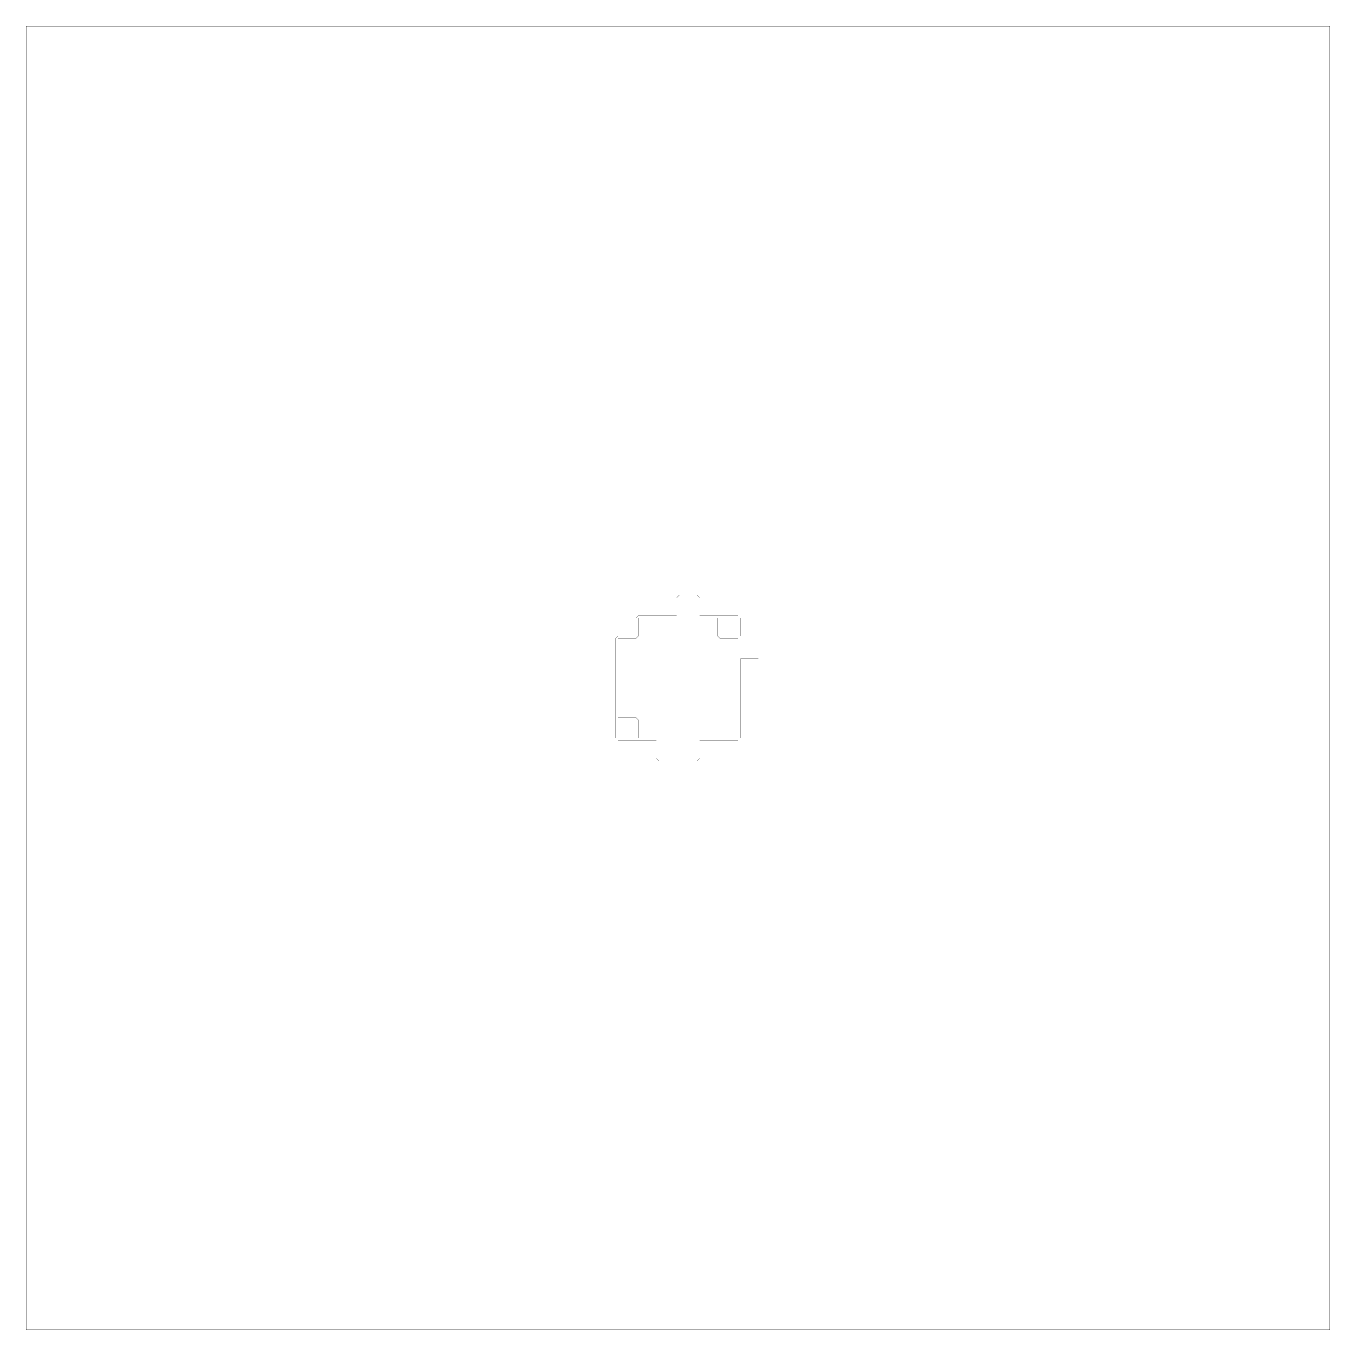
# Model space of a CAD drawing. Header units: metres. Extents: x 0 to 4990, y -4990 to 0.
import ezdxf

# ---------------------------------------------------------------- set-up
doc = ezdxf.new("R2010")
doc.units = ezdxf.units.M
doc.layers.add('conductor', color=1, linetype='Continuous')
doc.layers.add('substrate', color=5, linetype='Continuous')

msp = doc.modelspace()

# ---------------------------------------------------------------- linework, layer by layer
at = {"layer": 'conductor', "const_width": 0.5}
msp.add_lwpolyline([(2343.75, -2265.625), (2343.75, -2275.390625), (2343.75, -2285.15625), (2343.75, -2294.921875), (2343.75, -2304.6875), (2343.75, -2314.453125), (2343.75, -2324.21875), (2343.75, -2333.984375), (2333.984375, -2343.75), (2324.21875, -2343.75), (2314.453125, -2343.75), (2304.6875, -2343.75), (2294.921875, -2343.75), (2285.15625, -2343.75), (2275.390625, -2343.75), (2265.625, -2343.75), (2265.625, -2353.515625), (2265.625, -2363.28125), (2265.625, -2373.046875), (2265.625, -2382.8125), (2265.625, -2392.578125), (2265.625, -2402.34375), (2265.625, -2412.109375), (2265.625, -2421.875), (2265.625, -2431.640625), (2265.625, -2441.40625), (2265.625, -2451.171875), (2265.625, -2460.9375), (2265.625, -2470.703125), (2265.625, -2480.46875), (2265.625, -2490.234375), (2265.625, -2500), (2265.625, -2509.765625), (2265.625, -2519.53125), (2265.625, -2529.296875), (2265.625, -2539.0625), (2265.625, -2548.828125), (2265.625, -2558.59375), (2265.625, -2568.359375), (2265.625, -2578.125), (2265.625, -2587.890625), (2265.625, -2597.65625), (2265.625, -2607.421875), (2265.625, -2617.1875), (2265.625, -2626.953125), (2265.625, -2636.71875), (2265.625, -2646.484375), (2275.390625, -2646.484375), (2285.15625, -2646.484375), (2294.921875, -2646.484375), (2304.6875, -2646.484375), (2314.453125, -2646.484375), (2324.21875, -2646.484375), (2333.984375, -2646.484375), (2343.75, -2656.25), (2343.75, -2666.015625), (2343.75, -2675.78125), (2343.75, -2685.546875), (2343.75, -2695.3125), (2343.75, -2705.078125), (2343.75, -2714.84375), (2343.75, -2724.609375), (2353.515625, -2724.609375), (2363.28125, -2724.609375), (2373.046875, -2724.609375), (2382.8125, -2724.609375), (2392.578125, -2724.609375), (2402.34375, -2724.609375), (2412.109375, -2724.609375), (2421.875, -2724.609375), (2431.640625, -2724.609375), (2441.40625, -2724.609375), (2451.171875, -2724.609375), (2460.9375, -2724.609375), (2470.703125, -2724.609375), (2480.46875, -2724.609375), (2490.234375, -2724.609375), (2500, -2724.609375), (2509.765625, -2724.609375), (2519.53125, -2724.609375), (2529.296875, -2724.609375), (2539.0625, -2724.609375), (2548.828125, -2724.609375), (2558.59375, -2724.609375), (2568.359375, -2724.609375), (2578.125, -2724.609375), (2587.890625, -2724.609375), (2597.65625, -2724.609375), (2607.421875, -2724.609375), (2617.1875, -2724.609375), (2626.953125, -2724.609375), (2636.71875, -2724.609375), (2646.484375, -2724.609375), (2656.25, -2724.609375), (2666.015625, -2724.609375), (2675.78125, -2724.609375), (2685.546875, -2724.609375), (2695.3125, -2724.609375), (2705.078125, -2724.609375), (2714.84375, -2724.609375), (2724.609375, -2724.609375), (2724.609375, -2714.84375), (2724.609375, -2705.078125), (2724.609375, -2695.3125), (2724.609375, -2685.546875), (2724.609375, -2675.78125), (2724.609375, -2666.015625), (2724.609375, -2656.25), (2724.609375, -2646.484375), (2724.609375, -2636.71875), (2724.609375, -2626.953125), (2724.609375, -2617.1875), (2724.609375, -2607.421875), (2724.609375, -2597.65625), (2724.609375, -2587.890625), (2724.609375, -2578.125), (2724.609375, -2568.359375), (2724.609375, -2558.59375), (2724.609375, -2548.828125), (2724.609375, -2539.0625), (2724.609375, -2529.296875), (2724.609375, -2519.53125), (2724.609375, -2509.765625), (2724.609375, -2500), (2724.609375, -2490.234375), (2724.609375, -2480.46875), (2724.609375, -2470.703125), (2724.609375, -2460.9375), (2724.609375, -2451.171875), (2724.609375, -2441.40625), (2724.609375, -2431.640625), (2724.609375, -2421.875), (2724.609375, -2412.109375), (2724.609375, -2402.34375), (2724.609375, -2392.578125), (2724.609375, -2382.8125), (2724.609375, -2373.046875), (2724.609375, -2363.28125), (2724.609375, -2353.515625), (2724.609375, -2343.75), (2714.84375, -2343.75), (2705.078125, -2343.75), (2695.3125, -2343.75), (2685.546875, -2343.75), (2675.78125, -2343.75), (2666.015625, -2343.75), (2656.25, -2343.75), (2646.484375, -2333.984375), (2646.484375, -2324.21875), (2646.484375, -2314.453125), (2646.484375, -2304.6875), (2646.484375, -2294.921875), (2646.484375, -2285.15625), (2646.484375, -2275.390625), (2646.484375, -2265.625), (2636.71875, -2265.625), (2626.953125, -2265.625), (2617.1875, -2265.625), (2607.421875, -2265.625), (2597.65625, -2265.625), (2587.890625, -2265.625), (2578.125, -2265.625), (2568.359375, -2265.625), (2558.59375, -2265.625), (2548.828125, -2265.625), (2539.0625, -2265.625), (2529.296875, -2265.625), (2519.53125, -2265.625), (2509.765625, -2265.625), (2500, -2265.625), (2490.234375, -2265.625), (2480.46875, -2265.625), (2470.703125, -2265.625), (2460.9375, -2265.625), (2451.171875, -2265.625), (2441.40625, -2265.625), (2431.640625, -2265.625), (2421.875, -2265.625), (2412.109375, -2265.625), (2402.34375, -2265.625), (2392.578125, -2265.625), (2382.8125, -2265.625), (2373.046875, -2265.625), (2363.28125, -2265.625), (2353.515625, -2265.625)], close=True, dxfattribs=at)
at = {"layer": 'substrate', "const_width": 0.5}
for points in [[(0, 0), (0, -9.765625), (0, -19.53125), (0, -29.296875), (0, -39.0625), (0, -48.828125), (0, -58.59375), (0, -68.359375), (0, -78.125), (0, -87.890625), (0, -97.65625), (0, -107.421875), (0, -117.1875), (0, -126.953125), (0, -136.71875), (0, -146.484375), (0, -156.25), (0, -166.015625), (0, -175.78125), (0, -185.546875), (0, -195.3125), (0, -205.078125), (0, -214.84375), (0, -224.609375), (0, -234.375), (0, -244.140625), (0, -253.90625), (0, -263.671875), (0, -273.4375), (0, -283.203125), (0, -292.96875), (0, -302.734375), (0, -312.5), (0, -322.265625), (0, -332.03125), (0, -341.796875), (0, -351.5625), (0, -361.328125), (0, -371.09375), (0, -380.859375), (0, -390.625), (0, -400.390625), (0, -410.15625), (0, -419.921875), (0, -429.6875), (0, -439.453125), (0, -449.21875), (0, -458.984375), (0, -468.75), (0, -478.515625), (0, -488.28125), (0, -498.046875), (0, -507.8125), (0, -517.578125), (0, -527.34375), (0, -537.109375), (0, -546.875), (0, -556.640625), (0, -566.40625), (0, -576.171875), (0, -585.9375), (0, -595.703125), (0, -605.46875), (0, -615.234375), (0, -625), (0, -634.765625), (0, -644.53125), (0, -654.296875), (0, -664.0625), (0, -673.828125), (0, -683.59375), (0, -693.359375), (0, -703.125), (0, -712.890625), (0, -722.65625), (0, -732.421875), (0, -742.1875), (0, -751.953125), (0, -761.71875), (0, -771.484375), (0, -781.25), (0, -791.015625), (0, -800.78125), (0, -810.546875), (0, -820.3125), (0, -830.078125), (0, -839.84375), (0, -849.609375), (0, -859.375), (0, -869.140625), (0, -878.90625), (0, -888.671875), (0, -898.4375), (0, -908.203125), (0, -917.96875), (0, -927.734375), (0, -937.5), (0, -947.265625), (0, -957.03125), (0, -966.796875), (0, -976.5625), (0, -986.328125), (0, -996.09375), (0, -1005.859375), (0, -1015.625), (0, -1025.390625), (0, -1035.15625), (0, -1044.921875), (0, -1054.6875), (0, -1064.453125), (0, -1074.21875), (0, -1083.984375), (0, -1093.75), (0, -1103.515625), (0, -1113.28125), (0, -1123.046875), (0, -1132.8125), (0, -1142.578125), (0, -1152.34375), (0, -1162.109375), (0, -1171.875), (0, -1181.640625), (0, -1191.40625), (0, -1201.171875), (0, -1210.9375), (0, -1220.703125), (0, -1230.46875), (0, -1240.234375), (0, -1250), (0, -1259.765625), (0, -1269.53125), (0, -1279.296875), (0, -1289.0625), (0, -1298.828125), (0, -1308.59375), (0, -1318.359375), (0, -1328.125), (0, -1337.890625), (0, -1347.65625), (0, -1357.421875), (0, -1367.1875), (0, -1376.953125), (0, -1386.71875), (0, -1396.484375), (0, -1406.25), (0, -1416.015625), (0, -1425.78125), (0, -1435.546875), (0, -1445.3125), (0, -1455.078125), (0, -1464.84375), (0, -1474.609375), (0, -1484.375), (0, -1494.140625), (0, -1503.90625), (0, -1513.671875), (0, -1523.4375), (0, -1533.203125), (0, -1542.96875), (0, -1552.734375), (0, -1562.5), (0, -1572.265625), (0, -1582.03125), (0, -1591.796875), (0, -1601.5625), (0, -1611.328125), (0, -1621.09375), (0, -1630.859375), (0, -1640.625), (0, -1650.390625), (0, -1660.15625), (0, -1669.921875), (0, -1679.6875), (0, -1689.453125), (0, -1699.21875), (0, -1708.984375), (0, -1718.75), (0, -1728.515625), (0, -1738.28125), (0, -1748.046875), (0, -1757.8125), (0, -1767.578125), (0, -1777.34375), (0, -1787.109375), (0, -1796.875), (0, -1806.640625), (0, -1816.40625), (0, -1826.171875), (0, -1835.9375), (0, -1845.703125), (0, -1855.46875), (0, -1865.234375), (0, -1875), (0, -1884.765625), (0, -1894.53125), (0, -1904.296875), (0, -1914.0625), (0, -1923.828125), (0, -1933.59375), (0, -1943.359375), (0, -1953.125), (0, -1962.890625), (0, -1972.65625), (0, -1982.421875), (0, -1992.1875), (0, -2001.953125), (0, -2011.71875), (0, -2021.484375), (0, -2031.25), (0, -2041.015625), (0, -2050.78125), (0, -2060.546875), (0, -2070.3125), (0, -2080.078125), (0, -2089.84375), (0, -2099.609375), (0, -2109.375), (0, -2119.140625), (0, -2128.90625), (0, -2138.671875), (0, -2148.4375), (0, -2158.203125), (0, -2167.96875), (0, -2177.734375), (0, -2187.5), (0, -2197.265625), (0, -2207.03125), (0, -2216.796875), (0, -2226.5625), (0, -2236.328125), (0, -2246.09375), (0, -2255.859375), (0, -2265.625), (0, -2275.390625), (0, -2285.15625), (0, -2294.921875), (0, -2304.6875), (0, -2314.453125), (0, -2324.21875), (0, -2333.984375), (0, -2343.75), (0, -2353.515625), (0, -2363.28125), (0, -2373.046875), (0, -2382.8125), (0, -2392.578125), (0, -2402.34375), (0, -2412.109375), (0, -2421.875), (0, -2431.640625), (0, -2441.40625), (0, -2451.171875), (0, -2460.9375), (0, -2470.703125), (0, -2480.46875), (0, -2490.234375), (0, -2500), (0, -2509.765625), (0, -2519.53125), (0, -2529.296875), (0, -2539.0625), (0, -2548.828125), (0, -2558.59375), (0, -2568.359375), (0, -2578.125), (0, -2587.890625), (0, -2597.65625), (0, -2607.421875), (0, -2617.1875), (0, -2626.953125), (0, -2636.71875), (0, -2646.484375), (0, -2656.25), (0, -2666.015625), (0, -2675.78125), (0, -2685.546875), (0, -2695.3125), (0, -2705.078125), (0, -2714.84375), (0, -2724.609375), (0, -2734.375), (0, -2744.140625), (0, -2753.90625), (0, -2763.671875), (0, -2773.4375), (0, -2783.203125), (0, -2792.96875), (0, -2802.734375), (0, -2812.5), (0, -2822.265625), (0, -2832.03125), (0, -2841.796875), (0, -2851.5625), (0, -2861.328125), (0, -2871.09375), (0, -2880.859375), (0, -2890.625), (0, -2900.390625), (0, -2910.15625), (0, -2919.921875), (0, -2929.6875), (0, -2939.453125), (0, -2949.21875), (0, -2958.984375), (0, -2968.75), (0, -2978.515625), (0, -2988.28125), (0, -2998.046875), (0, -3007.8125), (0, -3017.578125), (0, -3027.34375), (0, -3037.109375), (0, -3046.875), (0, -3056.640625), (0, -3066.40625), (0, -3076.171875), (0, -3085.9375), (0, -3095.703125), (0, -3105.46875), (0, -3115.234375), (0, -3125), (0, -3134.765625), (0, -3144.53125), (0, -3154.296875), (0, -3164.0625), (0, -3173.828125), (0, -3183.59375), (0, -3193.359375), (0, -3203.125), (0, -3212.890625), (0, -3222.65625), (0, -3232.421875), (0, -3242.1875), (0, -3251.953125), (0, -3261.71875), (0, -3271.484375), (0, -3281.25), (0, -3291.015625), (0, -3300.78125), (0, -3310.546875), (0, -3320.3125), (0, -3330.078125), (0, -3339.84375), (0, -3349.609375), (0, -3359.375), (0, -3369.140625), (0, -3378.90625), (0, -3388.671875), (0, -3398.4375), (0, -3408.203125), (0, -3417.96875), (0, -3427.734375), (0, -3437.5), (0, -3447.265625), (0, -3457.03125), (0, -3466.796875), (0, -3476.5625), (0, -3486.328125), (0, -3496.09375), (0, -3505.859375), (0, -3515.625), (0, -3525.390625), (0, -3535.15625), (0, -3544.921875), (0, -3554.6875), (0, -3564.453125), (0, -3574.21875), (0, -3583.984375), (0, -3593.75), (0, -3603.515625), (0, -3613.28125), (0, -3623.046875), (0, -3632.8125), (0, -3642.578125), (0, -3652.34375), (0, -3662.109375), (0, -3671.875), (0, -3681.640625), (0, -3691.40625), (0, -3701.171875), (0, -3710.9375), (0, -3720.703125), (0, -3730.46875), (0, -3740.234375), (0, -3750), (0, -3759.765625), (0, -3769.53125), (0, -3779.296875), (0, -3789.0625), (0, -3798.828125), (0, -3808.59375), (0, -3818.359375), (0, -3828.125), (0, -3837.890625), (0, -3847.65625), (0, -3857.421875), (0, -3867.1875), (0, -3876.953125), (0, -3886.71875), (0, -3896.484375), (0, -3906.25), (0, -3916.015625), (0, -3925.78125), (0, -3935.546875), (0, -3945.3125), (0, -3955.078125), (0, -3964.84375), (0, -3974.609375), (0, -3984.375), (0, -3994.140625), (0, -4003.90625), (0, -4013.671875), (0, -4023.4375), (0, -4033.203125), (0, -4042.96875), (0, -4052.734375), (0, -4062.5), (0, -4072.265625), (0, -4082.03125), (0, -4091.796875), (0, -4101.5625), (0, -4111.328125), (0, -4121.09375), (0, -4130.859375), (0, -4140.625), (0, -4150.390625), (0, -4160.15625), (0, -4169.921875), (0, -4179.6875), (0, -4189.453125), (0, -4199.21875), (0, -4208.984375), (0, -4218.75), (0, -4228.515625), (0, -4238.28125), (0, -4248.046875), (0, -4257.8125), (0, -4267.578125), (0, -4277.34375), (0, -4287.109375), (0, -4296.875), (0, -4306.640625), (0, -4316.40625), (0, -4326.171875), (0, -4335.9375), (0, -4345.703125), (0, -4355.46875), (0, -4365.234375), (0, -4375), (0, -4384.765625), (0, -4394.53125), (0, -4404.296875), (0, -4414.0625), (0, -4423.828125), (0, -4433.59375), (0, -4443.359375), (0, -4453.125), (0, -4462.890625), (0, -4472.65625), (0, -4482.421875), (0, -4492.1875), (0, -4501.953125), (0, -4511.71875), (0, -4521.484375), (0, -4531.25), (0, -4541.015625), (0, -4550.78125), (0, -4560.546875), (0, -4570.3125), (0, -4580.078125), (0, -4589.84375), (0, -4599.609375), (0, -4609.375), (0, -4619.140625), (0, -4628.90625), (0, -4638.671875), (0, -4648.4375), (0, -4658.203125), (0, -4667.96875), (0, -4677.734375), (0, -4687.5), (0, -4697.265625), (0, -4707.03125), (0, -4716.796875), (0, -4726.5625), (0, -4736.328125), (0, -4746.09375), (0, -4755.859375), (0, -4765.625), (0, -4775.390625), (0, -4785.15625), (0, -4794.921875), (0, -4804.6875), (0, -4814.453125), (0, -4824.21875), (0, -4833.984375), (0, -4843.75), (0, -4853.515625), (0, -4863.28125), (0, -4873.046875), (0, -4882.8125), (0, -4892.578125), (0, -4902.34375), (0, -4912.109375), (0, -4921.875), (0, -4931.640625), (0, -4941.40625), (0, -4951.171875), (0, -4960.9375), (0, -4970.703125), (0, -4980.46875), (0, -4990.234375), (9.765625, -4990.234375), (19.53125, -4990.234375), (29.296875, -4990.234375), (39.0625, -4990.234375), (48.828125, -4990.234375), (58.59375, -4990.234375), (68.359375, -4990.234375), (78.125, -4990.234375), (87.890625, -4990.234375), (97.65625, -4990.234375), (107.421875, -4990.234375), (117.1875, -4990.234375), (126.953125, -4990.234375), (136.71875, -4990.234375), (146.484375, -4990.234375), (156.25, -4990.234375), (166.015625, -4990.234375), (175.78125, -4990.234375), (185.546875, -4990.234375), (195.3125, -4990.234375), (205.078125, -4990.234375), (214.84375, -4990.234375), (224.609375, -4990.234375), (234.375, -4990.234375), (244.140625, -4990.234375), (253.90625, -4990.234375), (263.671875, -4990.234375), (273.4375, -4990.234375), (283.203125, -4990.234375), (292.96875, -4990.234375), (302.734375, -4990.234375), (312.5, -4990.234375), (322.265625, -4990.234375), (332.03125, -4990.234375), (341.796875, -4990.234375), (351.5625, -4990.234375), (361.328125, -4990.234375), (371.09375, -4990.234375), (380.859375, -4990.234375), (390.625, -4990.234375), (400.390625, -4990.234375), (410.15625, -4990.234375), (419.921875, -4990.234375), (429.6875, -4990.234375), (439.453125, -4990.234375), (449.21875, -4990.234375), (458.984375, -4990.234375), (468.75, -4990.234375), (478.515625, -4990.234375), (488.28125, -4990.234375), (498.046875, -4990.234375), (507.8125, -4990.234375), (517.578125, -4990.234375), (527.34375, -4990.234375), (537.109375, -4990.234375), (546.875, -4990.234375), (556.640625, -4990.234375), (566.40625, -4990.234375), (576.171875, -4990.234375), (585.9375, -4990.234375), (595.703125, -4990.234375), (605.46875, -4990.234375), (615.234375, -4990.234375), (625, -4990.234375), (634.765625, -4990.234375), (644.53125, -4990.234375), (654.296875, -4990.234375), (664.0625, -4990.234375), (673.828125, -4990.234375), (683.59375, -4990.234375), (693.359375, -4990.234375), (703.125, -4990.234375), (712.890625, -4990.234375), (722.65625, -4990.234375), (732.421875, -4990.234375), (742.1875, -4990.234375), (751.953125, -4990.234375), (761.71875, -4990.234375), (771.484375, -4990.234375), (781.25, -4990.234375), (791.015625, -4990.234375), (800.78125, -4990.234375), (810.546875, -4990.234375), (820.3125, -4990.234375), (830.078125, -4990.234375), (839.84375, -4990.234375), (849.609375, -4990.234375), (859.375, -4990.234375), (869.140625, -4990.234375), (878.90625, -4990.234375), (888.671875, -4990.234375), (898.4375, -4990.234375), (908.203125, -4990.234375), (917.96875, -4990.234375), (927.734375, -4990.234375), (937.5, -4990.234375), (947.265625, -4990.234375), (957.03125, -4990.234375), (966.796875, -4990.234375), (976.5625, -4990.234375), (986.328125, -4990.234375), (996.09375, -4990.234375), (1005.859375, -4990.234375), (1015.625, -4990.234375), (1025.390625, -4990.234375), (1035.15625, -4990.234375), (1044.921875, -4990.234375), (1054.6875, -4990.234375), (1064.453125, -4990.234375), (1074.21875, -4990.234375), (1083.984375, -4990.234375), (1093.75, -4990.234375), (1103.515625, -4990.234375), (1113.28125, -4990.234375), (1123.046875, -4990.234375), (1132.8125, -4990.234375), (1142.578125, -4990.234375), (1152.34375, -4990.234375), (1162.109375, -4990.234375), (1171.875, -4990.234375), (1181.640625, -4990.234375), (1191.40625, -4990.234375), (1201.171875, -4990.234375), (1210.9375, -4990.234375), (1220.703125, -4990.234375), (1230.46875, -4990.234375), (1240.234375, -4990.234375), (1250, -4990.234375), (1259.765625, -4990.234375), (1269.53125, -4990.234375), (1279.296875, -4990.234375), (1289.0625, -4990.234375), (1298.828125, -4990.234375), (1308.59375, -4990.234375), (1318.359375, -4990.234375), (1328.125, -4990.234375), (1337.890625, -4990.234375), (1347.65625, -4990.234375), (1357.421875, -4990.234375), (1367.1875, -4990.234375), (1376.953125, -4990.234375), (1386.71875, -4990.234375), (1396.484375, -4990.234375), (1406.25, -4990.234375), (1416.015625, -4990.234375), (1425.78125, -4990.234375), (1435.546875, -4990.234375), (1445.3125, -4990.234375), (1455.078125, -4990.234375), (1464.84375, -4990.234375), (1474.609375, -4990.234375), (1484.375, -4990.234375), (1494.140625, -4990.234375), (1503.90625, -4990.234375), (1513.671875, -4990.234375), (1523.4375, -4990.234375), (1533.203125, -4990.234375), (1542.96875, -4990.234375), (1552.734375, -4990.234375), (1562.5, -4990.234375), (1572.265625, -4990.234375), (1582.03125, -4990.234375), (1591.796875, -4990.234375), (1601.5625, -4990.234375), (1611.328125, -4990.234375), (1621.09375, -4990.234375), (1630.859375, -4990.234375), (1640.625, -4990.234375), (1650.390625, -4990.234375), (1660.15625, -4990.234375), (1669.921875, -4990.234375), (1679.6875, -4990.234375), (1689.453125, -4990.234375), (1699.21875, -4990.234375), (1708.984375, -4990.234375), (1718.75, -4990.234375), (1728.515625, -4990.234375), (1738.28125, -4990.234375), (1748.046875, -4990.234375), (1757.8125, -4990.234375), (1767.578125, -4990.234375), (1777.34375, -4990.234375), (1787.109375, -4990.234375), (1796.875, -4990.234375), (1806.640625, -4990.234375), (1816.40625, -4990.234375), (1826.171875, -4990.234375), (1835.9375, -4990.234375), (1845.703125, -4990.234375), (1855.46875, -4990.234375), (1865.234375, -4990.234375), (1875, -4990.234375), (1884.765625, -4990.234375), (1894.53125, -4990.234375), (1904.296875, -4990.234375), (1914.0625, -4990.234375), (1923.828125, -4990.234375), (1933.59375, -4990.234375), (1943.359375, -4990.234375), (1953.125, -4990.234375), (1962.890625, -4990.234375), (1972.65625, -4990.234375), (1982.421875, -4990.234375), (1992.1875, -4990.234375), (2001.953125, -4990.234375), (2011.71875, -4990.234375), (2021.484375, -4990.234375), (2031.25, -4990.234375), (2041.015625, -4990.234375), (2050.78125, -4990.234375), (2060.546875, -4990.234375), (2070.3125, -4990.234375), (2080.078125, -4990.234375), (2089.84375, -4990.234375), (2099.609375, -4990.234375), (2109.375, -4990.234375), (2119.140625, -4990.234375), (2128.90625, -4990.234375), (2138.671875, -4990.234375), (2148.4375, -4990.234375), (2158.203125, -4990.234375), (2167.96875, -4990.234375), (2177.734375, -4990.234375), (2187.5, -4990.234375), (2197.265625, -4990.234375), (2207.03125, -4990.234375), (2216.796875, -4990.234375), (2226.5625, -4990.234375), (2236.328125, -4990.234375), (2246.09375, -4990.234375), (2255.859375, -4990.234375), (2265.625, -4990.234375), (2275.390625, -4990.234375), (2285.15625, -4990.234375), (2294.921875, -4990.234375), (2304.6875, -4990.234375), (2314.453125, -4990.234375), (2324.21875, -4990.234375), (2333.984375, -4990.234375), (2343.75, -4990.234375), (2353.515625, -4990.234375), (2363.28125, -4990.234375), (2373.046875, -4990.234375), (2382.8125, -4990.234375), (2392.578125, -4990.234375), (2402.34375, -4990.234375), (2412.109375, -4990.234375), (2421.875, -4990.234375), (2431.640625, -4990.234375), (2441.40625, -4990.234375), (2451.171875, -4990.234375), (2460.9375, -4990.234375), (2470.703125, -4990.234375), (2480.46875, -4990.234375), (2490.234375, -4990.234375), (2500, -4990.234375), (2509.765625, -4990.234375), (2519.53125, -4990.234375), (2529.296875, -4990.234375), (2539.0625, -4990.234375), (2548.828125, -4990.234375), (2558.59375, -4990.234375), (2568.359375, -4990.234375), (2578.125, -4990.234375), (2587.890625, -4990.234375), (2597.65625, -4990.234375), (2607.421875, -4990.234375), (2617.1875, -4990.234375), (2626.953125, -4990.234375), (2636.71875, -4990.234375), (2646.484375, -4990.234375), (2656.25, -4990.234375), (2666.015625, -4990.234375), (2675.78125, -4990.234375), (2685.546875, -4990.234375), (2695.3125, -4990.234375), (2705.078125, -4990.234375), (2714.84375, -4990.234375), (2724.609375, -4990.234375), (2734.375, -4990.234375), (2744.140625, -4990.234375), (2753.90625, -4990.234375), (2763.671875, -4990.234375), (2773.4375, -4990.234375), (2783.203125, -4990.234375), (2792.96875, -4990.234375), (2802.734375, -4990.234375), (2812.5, -4990.234375), (2822.265625, -4990.234375), (2832.03125, -4990.234375), (2841.796875, -4990.234375), (2851.5625, -4990.234375), (2861.328125, -4990.234375), (2871.09375, -4990.234375), (2880.859375, -4990.234375), (2890.625, -4990.234375), (2900.390625, -4990.234375), (2910.15625, -4990.234375), (2919.921875, -4990.234375), (2929.6875, -4990.234375), (2939.453125, -4990.234375), (2949.21875, -4990.234375), (2958.984375, -4990.234375), (2968.75, -4990.234375), (2978.515625, -4990.234375), (2988.28125, -4990.234375), (2998.046875, -4990.234375), (3007.8125, -4990.234375), (3017.578125, -4990.234375), (3027.34375, -4990.234375), (3037.109375, -4990.234375), (3046.875, -4990.234375), (3056.640625, -4990.234375), (3066.40625, -4990.234375), (3076.171875, -4990.234375), (3085.9375, -4990.234375), (3095.703125, -4990.234375), (3105.46875, -4990.234375), (3115.234375, -4990.234375), (3125, -4990.234375), (3134.765625, -4990.234375), (3144.53125, -4990.234375), (3154.296875, -4990.234375), (3164.0625, -4990.234375), (3173.828125, -4990.234375), (3183.59375, -4990.234375), (3193.359375, -4990.234375), (3203.125, -4990.234375), (3212.890625, -4990.234375), (3222.65625, -4990.234375), (3232.421875, -4990.234375), (3242.1875, -4990.234375), (3251.953125, -4990.234375), (3261.71875, -4990.234375), (3271.484375, -4990.234375), (3281.25, -4990.234375), (3291.015625, -4990.234375), (3300.78125, -4990.234375), (3310.546875, -4990.234375), (3320.3125, -4990.234375), (3330.078125, -4990.234375), (3339.84375, -4990.234375), (3349.609375, -4990.234375), (3359.375, -4990.234375), (3369.140625, -4990.234375), (3378.90625, -4990.234375), (3388.671875, -4990.234375), (3398.4375, -4990.234375), (3408.203125, -4990.234375), (3417.96875, -4990.234375), (3427.734375, -4990.234375), (3437.5, -4990.234375), (3447.265625, -4990.234375), (3457.03125, -4990.234375), (3466.796875, -4990.234375), (3476.5625, -4990.234375), (3486.328125, -4990.234375), (3496.09375, -4990.234375), (3505.859375, -4990.234375), (3515.625, -4990.234375), (3525.390625, -4990.234375), (3535.15625, -4990.234375), (3544.921875, -4990.234375), (3554.6875, -4990.234375), (3564.453125, -4990.234375), (3574.21875, -4990.234375), (3583.984375, -4990.234375), (3593.75, -4990.234375), (3603.515625, -4990.234375), (3613.28125, -4990.234375), (3623.046875, -4990.234375), (3632.8125, -4990.234375), (3642.578125, -4990.234375), (3652.34375, -4990.234375), (3662.109375, -4990.234375), (3671.875, -4990.234375), (3681.640625, -4990.234375), (3691.40625, -4990.234375), (3701.171875, -4990.234375), (3710.9375, -4990.234375), (3720.703125, -4990.234375), (3730.46875, -4990.234375), (3740.234375, -4990.234375), (3750, -4990.234375), (3759.765625, -4990.234375), (3769.53125, -4990.234375), (3779.296875, -4990.234375), (3789.0625, -4990.234375), (3798.828125, -4990.234375), (3808.59375, -4990.234375), (3818.359375, -4990.234375), (3828.125, -4990.234375), (3837.890625, -4990.234375), (3847.65625, -4990.234375), (3857.421875, -4990.234375), (3867.1875, -4990.234375), (3876.953125, -4990.234375), (3886.71875, -4990.234375), (3896.484375, -4990.234375), (3906.25, -4990.234375), (3916.015625, -4990.234375), (3925.78125, -4990.234375), (3935.546875, -4990.234375), (3945.3125, -4990.234375), (3955.078125, -4990.234375), (3964.84375, -4990.234375), (3974.609375, -4990.234375), (3984.375, -4990.234375), (3994.140625, -4990.234375), (4003.90625, -4990.234375), (4013.671875, -4990.234375), (4023.4375, -4990.234375), (4033.203125, -4990.234375), (4042.96875, -4990.234375), (4052.734375, -4990.234375), (4062.5, -4990.234375), (4072.265625, -4990.234375), (4082.03125, -4990.234375), (4091.796875, -4990.234375), (4101.5625, -4990.234375), (4111.328125, -4990.234375), (4121.09375, -4990.234375), (4130.859375, -4990.234375), (4140.625, -4990.234375), (4150.390625, -4990.234375), (4160.15625, -4990.234375), (4169.921875, -4990.234375), (4179.6875, -4990.234375), (4189.453125, -4990.234375), (4199.21875, -4990.234375), (4208.984375, -4990.234375), (4218.75, -4990.234375), (4228.515625, -4990.234375), (4238.28125, -4990.234375), (4248.046875, -4990.234375), (4257.8125, -4990.234375), (4267.578125, -4990.234375), (4277.34375, -4990.234375), (4287.109375, -4990.234375), (4296.875, -4990.234375), (4306.640625, -4990.234375), (4316.40625, -4990.234375), (4326.171875, -4990.234375), (4335.9375, -4990.234375), (4345.703125, -4990.234375), (4355.46875, -4990.234375), (4365.234375, -4990.234375), (4375, -4990.234375), (4384.765625, -4990.234375), (4394.53125, -4990.234375), (4404.296875, -4990.234375), (4414.0625, -4990.234375), (4423.828125, -4990.234375), (4433.59375, -4990.234375), (4443.359375, -4990.234375), (4453.125, -4990.234375), (4462.890625, -4990.234375), (4472.65625, -4990.234375), (4482.421875, -4990.234375), (4492.1875, -4990.234375), (4501.953125, -4990.234375), (4511.71875, -4990.234375), (4521.484375, -4990.234375), (4531.25, -4990.234375), (4541.015625, -4990.234375), (4550.78125, -4990.234375), (4560.546875, -4990.234375), (4570.3125, -4990.234375), (4580.078125, -4990.234375), (4589.84375, -4990.234375), (4599.609375, -4990.234375), (4609.375, -4990.234375), (4619.140625, -4990.234375), (4628.90625, -4990.234375), (4638.671875, -4990.234375), (4648.4375, -4990.234375), (4658.203125, -4990.234375), (4667.96875, -4990.234375), (4677.734375, -4990.234375), (4687.5, -4990.234375), (4697.265625, -4990.234375), (4707.03125, -4990.234375), (4716.796875, -4990.234375), (4726.5625, -4990.234375), (4736.328125, -4990.234375), (4746.09375, -4990.234375), (4755.859375, -4990.234375), (4765.625, -4990.234375), (4775.390625, -4990.234375), (4785.15625, -4990.234375), (4794.921875, -4990.234375), (4804.6875, -4990.234375), (4814.453125, -4990.234375), (4824.21875, -4990.234375), (4833.984375, -4990.234375), (4843.75, -4990.234375), (4853.515625, -4990.234375), (4863.28125, -4990.234375), (4873.046875, -4990.234375), (4882.8125, -4990.234375), (4892.578125, -4990.234375), (4902.34375, -4990.234375), (4912.109375, -4990.234375), (4921.875, -4990.234375), (4931.640625, -4990.234375), (4941.40625, -4990.234375), (4951.171875, -4990.234375), (4960.9375, -4990.234375), (4970.703125, -4990.234375), (4980.46875, -4990.234375), (4990.234375, -4990.234375), (4990.234375, -4980.46875), (4990.234375, -4970.703125), (4990.234375, -4960.9375), (4990.234375, -4951.171875), (4990.234375, -4941.40625), (4990.234375, -4931.640625), (4990.234375, -4921.875), (4990.234375, -4912.109375), (4990.234375, -4902.34375), (4990.234375, -4892.578125), (4990.234375, -4882.8125), (4990.234375, -4873.046875), (4990.234375, -4863.28125), (4990.234375, -4853.515625), (4990.234375, -4843.75), (4990.234375, -4833.984375), (4990.234375, -4824.21875), (4990.234375, -4814.453125), (4990.234375, -4804.6875), (4990.234375, -4794.921875), (4990.234375, -4785.15625), (4990.234375, -4775.390625), (4990.234375, -4765.625), (4990.234375, -4755.859375), (4990.234375, -4746.09375), (4990.234375, -4736.328125), (4990.234375, -4726.5625), (4990.234375, -4716.796875), (4990.234375, -4707.03125), (4990.234375, -4697.265625), (4990.234375, -4687.5), (4990.234375, -4677.734375), (4990.234375, -4667.96875), (4990.234375, -4658.203125), (4990.234375, -4648.4375), (4990.234375, -4638.671875), (4990.234375, -4628.90625), (4990.234375, -4619.140625), (4990.234375, -4609.375), (4990.234375, -4599.609375), (4990.234375, -4589.84375), (4990.234375, -4580.078125), (4990.234375, -4570.3125), (4990.234375, -4560.546875), (4990.234375, -4550.78125), (4990.234375, -4541.015625), (4990.234375, -4531.25), (4990.234375, -4521.484375), (4990.234375, -4511.71875), (4990.234375, -4501.953125), (4990.234375, -4492.1875), (4990.234375, -4482.421875), (4990.234375, -4472.65625), (4990.234375, -4462.890625), (4990.234375, -4453.125), (4990.234375, -4443.359375), (4990.234375, -4433.59375), (4990.234375, -4423.828125), (4990.234375, -4414.0625), (4990.234375, -4404.296875), (4990.234375, -4394.53125), (4990.234375, -4384.765625), (4990.234375, -4375), (4990.234375, -4365.234375), (4990.234375, -4355.46875), (4990.234375, -4345.703125), (4990.234375, -4335.9375), (4990.234375, -4326.171875), (4990.234375, -4316.40625), (4990.234375, -4306.640625), (4990.234375, -4296.875), (4990.234375, -4287.109375), (4990.234375, -4277.34375), (4990.234375, -4267.578125), (4990.234375, -4257.8125), (4990.234375, -4248.046875), (4990.234375, -4238.28125), (4990.234375, -4228.515625), (4990.234375, -4218.75), (4990.234375, -4208.984375), (4990.234375, -4199.21875), (4990.234375, -4189.453125), (4990.234375, -4179.6875), (4990.234375, -4169.921875), (4990.234375, -4160.15625), (4990.234375, -4150.390625), (4990.234375, -4140.625), (4990.234375, -4130.859375), (4990.234375, -4121.09375), (4990.234375, -4111.328125), (4990.234375, -4101.5625), (4990.234375, -4091.796875), (4990.234375, -4082.03125), (4990.234375, -4072.265625), (4990.234375, -4062.5), (4990.234375, -4052.734375), (4990.234375, -4042.96875), (4990.234375, -4033.203125), (4990.234375, -4023.4375), (4990.234375, -4013.671875), (4990.234375, -4003.90625), (4990.234375, -3994.140625), (4990.234375, -3984.375), (4990.234375, -3974.609375), (4990.234375, -3964.84375), (4990.234375, -3955.078125), (4990.234375, -3945.3125), (4990.234375, -3935.546875), (4990.234375, -3925.78125), (4990.234375, -3916.015625), (4990.234375, -3906.25), (4990.234375, -3896.484375), (4990.234375, -3886.71875), (4990.234375, -3876.953125), (4990.234375, -3867.1875), (4990.234375, -3857.421875), (4990.234375, -3847.65625), (4990.234375, -3837.890625), (4990.234375, -3828.125), (4990.234375, -3818.359375), (4990.234375, -3808.59375), (4990.234375, -3798.828125), (4990.234375, -3789.0625), (4990.234375, -3779.296875), (4990.234375, -3769.53125), (4990.234375, -3759.765625), (4990.234375, -3750), (4990.234375, -3740.234375), (4990.234375, -3730.46875), (4990.234375, -3720.703125), (4990.234375, -3710.9375), (4990.234375, -3701.171875), (4990.234375, -3691.40625), (4990.234375, -3681.640625), (4990.234375, -3671.875), (4990.234375, -3662.109375), (4990.234375, -3652.34375), (4990.234375, -3642.578125), (4990.234375, -3632.8125), (4990.234375, -3623.046875), (4990.234375, -3613.28125), (4990.234375, -3603.515625), (4990.234375, -3593.75), (4990.234375, -3583.984375), (4990.234375, -3574.21875), (4990.234375, -3564.453125), (4990.234375, -3554.6875), (4990.234375, -3544.921875), (4990.234375, -3535.15625), (4990.234375, -3525.390625), (4990.234375, -3515.625), (4990.234375, -3505.859375), (4990.234375, -3496.09375), (4990.234375, -3486.328125), (4990.234375, -3476.5625), (4990.234375, -3466.796875), (4990.234375, -3457.03125), (4990.234375, -3447.265625), (4990.234375, -3437.5), (4990.234375, -3427.734375), (4990.234375, -3417.96875), (4990.234375, -3408.203125), (4990.234375, -3398.4375), (4990.234375, -3388.671875), (4990.234375, -3378.90625), (4990.234375, -3369.140625), (4990.234375, -3359.375), (4990.234375, -3349.609375), (4990.234375, -3339.84375), (4990.234375, -3330.078125), (4990.234375, -3320.3125), (4990.234375, -3310.546875), (4990.234375, -3300.78125), (4990.234375, -3291.015625), (4990.234375, -3281.25), (4990.234375, -3271.484375), (4990.234375, -3261.71875), (4990.234375, -3251.953125), (4990.234375, -3242.1875), (4990.234375, -3232.421875), (4990.234375, -3222.65625), (4990.234375, -3212.890625), (4990.234375, -3203.125), (4990.234375, -3193.359375), (4990.234375, -3183.59375), (4990.234375, -3173.828125), (4990.234375, -3164.0625), (4990.234375, -3154.296875), (4990.234375, -3144.53125), (4990.234375, -3134.765625), (4990.234375, -3125), (4990.234375, -3115.234375), (4990.234375, -3105.46875), (4990.234375, -3095.703125), (4990.234375, -3085.9375), (4990.234375, -3076.171875), (4990.234375, -3066.40625), (4990.234375, -3056.640625), (4990.234375, -3046.875), (4990.234375, -3037.109375), (4990.234375, -3027.34375), (4990.234375, -3017.578125), (4990.234375, -3007.8125), (4990.234375, -2998.046875), (4990.234375, -2988.28125), (4990.234375, -2978.515625), (4990.234375, -2968.75), (4990.234375, -2958.984375), (4990.234375, -2949.21875), (4990.234375, -2939.453125), (4990.234375, -2929.6875), (4990.234375, -2919.921875), (4990.234375, -2910.15625), (4990.234375, -2900.390625), (4990.234375, -2890.625), (4990.234375, -2880.859375), (4990.234375, -2871.09375), (4990.234375, -2861.328125), (4990.234375, -2851.5625), (4990.234375, -2841.796875), (4990.234375, -2832.03125), (4990.234375, -2822.265625), (4990.234375, -2812.5), (4990.234375, -2802.734375), (4990.234375, -2792.96875), (4990.234375, -2783.203125), (4990.234375, -2773.4375), (4990.234375, -2763.671875), (4990.234375, -2753.90625), (4990.234375, -2744.140625), (4990.234375, -2734.375), (4990.234375, -2724.609375), (4990.234375, -2714.84375), (4990.234375, -2705.078125), (4990.234375, -2695.3125), (4990.234375, -2685.546875), (4990.234375, -2675.78125), (4990.234375, -2666.015625), (4990.234375, -2656.25), (4990.234375, -2646.484375), (4990.234375, -2636.71875), (4990.234375, -2626.953125), (4990.234375, -2617.1875), (4990.234375, -2607.421875), (4990.234375, -2597.65625), (4990.234375, -2587.890625), (4990.234375, -2578.125), (4990.234375, -2568.359375), (4990.234375, -2558.59375), (4990.234375, -2548.828125), (4990.234375, -2539.0625), (4990.234375, -2529.296875), (4990.234375, -2519.53125), (4990.234375, -2509.765625), (4990.234375, -2500), (4990.234375, -2490.234375), (4990.234375, -2480.46875), (4990.234375, -2470.703125), (4990.234375, -2460.9375), (4990.234375, -2451.171875), (4990.234375, -2441.40625), (4990.234375, -2431.640625), (4990.234375, -2421.875), (4990.234375, -2412.109375), (4990.234375, -2402.34375), (4990.234375, -2392.578125), (4990.234375, -2382.8125), (4990.234375, -2373.046875), (4990.234375, -2363.28125), (4990.234375, -2353.515625), (4990.234375, -2343.75), (4990.234375, -2333.984375), (4990.234375, -2324.21875), (4990.234375, -2314.453125), (4990.234375, -2304.6875), (4990.234375, -2294.921875), (4990.234375, -2285.15625), (4990.234375, -2275.390625), (4990.234375, -2265.625), (4990.234375, -2255.859375), (4990.234375, -2246.09375), (4990.234375, -2236.328125), (4990.234375, -2226.5625), (4990.234375, -2216.796875), (4990.234375, -2207.03125), (4990.234375, -2197.265625), (4990.234375, -2187.5), (4990.234375, -2177.734375), (4990.234375, -2167.96875), (4990.234375, -2158.203125), (4990.234375, -2148.4375), (4990.234375, -2138.671875), (4990.234375, -2128.90625), (4990.234375, -2119.140625), (4990.234375, -2109.375), (4990.234375, -2099.609375), (4990.234375, -2089.84375), (4990.234375, -2080.078125), (4990.234375, -2070.3125), (4990.234375, -2060.546875), (4990.234375, -2050.78125), (4990.234375, -2041.015625), (4990.234375, -2031.25), (4990.234375, -2021.484375), (4990.234375, -2011.71875), (4990.234375, -2001.953125), (4990.234375, -1992.1875), (4990.234375, -1982.421875), (4990.234375, -1972.65625), (4990.234375, -1962.890625), (4990.234375, -1953.125), (4990.234375, -1943.359375), (4990.234375, -1933.59375), (4990.234375, -1923.828125), (4990.234375, -1914.0625), (4990.234375, -1904.296875), (4990.234375, -1894.53125), (4990.234375, -1884.765625), (4990.234375, -1875), (4990.234375, -1865.234375), (4990.234375, -1855.46875), (4990.234375, -1845.703125), (4990.234375, -1835.9375), (4990.234375, -1826.171875), (4990.234375, -1816.40625), (4990.234375, -1806.640625), (4990.234375, -1796.875), (4990.234375, -1787.109375), (4990.234375, -1777.34375), (4990.234375, -1767.578125), (4990.234375, -1757.8125), (4990.234375, -1748.046875), (4990.234375, -1738.28125), (4990.234375, -1728.515625), (4990.234375, -1718.75), (4990.234375, -1708.984375), (4990.234375, -1699.21875), (4990.234375, -1689.453125), (4990.234375, -1679.6875), (4990.234375, -1669.921875), (4990.234375, -1660.15625), (4990.234375, -1650.390625), (4990.234375, -1640.625), (4990.234375, -1630.859375), (4990.234375, -1621.09375), (4990.234375, -1611.328125), (4990.234375, -1601.5625), (4990.234375, -1591.796875), (4990.234375, -1582.03125), (4990.234375, -1572.265625), (4990.234375, -1562.5), (4990.234375, -1552.734375), (4990.234375, -1542.96875), (4990.234375, -1533.203125), (4990.234375, -1523.4375), (4990.234375, -1513.671875), (4990.234375, -1503.90625), (4990.234375, -1494.140625), (4990.234375, -1484.375), (4990.234375, -1474.609375), (4990.234375, -1464.84375), (4990.234375, -1455.078125), (4990.234375, -1445.3125), (4990.234375, -1435.546875), (4990.234375, -1425.78125), (4990.234375, -1416.015625), (4990.234375, -1406.25), (4990.234375, -1396.484375), (4990.234375, -1386.71875), (4990.234375, -1376.953125), (4990.234375, -1367.1875), (4990.234375, -1357.421875), (4990.234375, -1347.65625), (4990.234375, -1337.890625), (4990.234375, -1328.125), (4990.234375, -1318.359375), (4990.234375, -1308.59375), (4990.234375, -1298.828125), (4990.234375, -1289.0625), (4990.234375, -1279.296875), (4990.234375, -1269.53125), (4990.234375, -1259.765625), (4990.234375, -1250), (4990.234375, -1240.234375), (4990.234375, -1230.46875), (4990.234375, -1220.703125), (4990.234375, -1210.9375), (4990.234375, -1201.171875), (4990.234375, -1191.40625), (4990.234375, -1181.640625), (4990.234375, -1171.875), (4990.234375, -1162.109375), (4990.234375, -1152.34375), (4990.234375, -1142.578125), (4990.234375, -1132.8125), (4990.234375, -1123.046875), (4990.234375, -1113.28125), (4990.234375, -1103.515625), (4990.234375, -1093.75), (4990.234375, -1083.984375), (4990.234375, -1074.21875), (4990.234375, -1064.453125), (4990.234375, -1054.6875), (4990.234375, -1044.921875), (4990.234375, -1035.15625), (4990.234375, -1025.390625), (4990.234375, -1015.625), (4990.234375, -1005.859375), (4990.234375, -996.09375), (4990.234375, -986.328125), (4990.234375, -976.5625), (4990.234375, -966.796875), (4990.234375, -957.03125), (4990.234375, -947.265625), (4990.234375, -937.5), (4990.234375, -927.734375), (4990.234375, -917.96875), (4990.234375, -908.203125), (4990.234375, -898.4375), (4990.234375, -888.671875), (4990.234375, -878.90625), (4990.234375, -869.140625), (4990.234375, -859.375), (4990.234375, -849.609375), (4990.234375, -839.84375), (4990.234375, -830.078125), (4990.234375, -820.3125), (4990.234375, -810.546875), (4990.234375, -800.78125), (4990.234375, -791.015625), (4990.234375, -781.25), (4990.234375, -771.484375), (4990.234375, -761.71875), (4990.234375, -751.953125), (4990.234375, -742.1875), (4990.234375, -732.421875), (4990.234375, -722.65625), (4990.234375, -712.890625), (4990.234375, -703.125), (4990.234375, -693.359375), (4990.234375, -683.59375), (4990.234375, -673.828125), (4990.234375, -664.0625), (4990.234375, -654.296875), (4990.234375, -644.53125), (4990.234375, -634.765625), (4990.234375, -625), (4990.234375, -615.234375), (4990.234375, -605.46875), (4990.234375, -595.703125), (4990.234375, -585.9375), (4990.234375, -576.171875), (4990.234375, -566.40625), (4990.234375, -556.640625), (4990.234375, -546.875), (4990.234375, -537.109375), (4990.234375, -527.34375), (4990.234375, -517.578125), (4990.234375, -507.8125), (4990.234375, -498.046875), (4990.234375, -488.28125), (4990.234375, -478.515625), (4990.234375, -468.75), (4990.234375, -458.984375), (4990.234375, -449.21875), (4990.234375, -439.453125), (4990.234375, -429.6875), (4990.234375, -419.921875), (4990.234375, -410.15625), (4990.234375, -400.390625), (4990.234375, -390.625), (4990.234375, -380.859375), (4990.234375, -371.09375), (4990.234375, -361.328125), (4990.234375, -351.5625), (4990.234375, -341.796875), (4990.234375, -332.03125), (4990.234375, -322.265625), (4990.234375, -312.5), (4990.234375, -302.734375), (4990.234375, -292.96875), (4990.234375, -283.203125), (4990.234375, -273.4375), (4990.234375, -263.671875), (4990.234375, -253.90625), (4990.234375, -244.140625), (4990.234375, -234.375), (4990.234375, -224.609375), (4990.234375, -214.84375), (4990.234375, -205.078125), (4990.234375, -195.3125), (4990.234375, -185.546875), (4990.234375, -175.78125), (4990.234375, -166.015625), (4990.234375, -156.25), (4990.234375, -146.484375), (4990.234375, -136.71875), (4990.234375, -126.953125), (4990.234375, -117.1875), (4990.234375, -107.421875), (4990.234375, -97.65625), (4990.234375, -87.890625), (4990.234375, -78.125), (4990.234375, -68.359375), (4990.234375, -58.59375), (4990.234375, -48.828125), (4990.234375, -39.0625), (4990.234375, -29.296875), (4990.234375, -19.53125), (4990.234375, -9.765625), (4990.234375, 0), (4980.46875, 0), (4970.703125, 0), (4960.9375, 0), (4951.171875, 0), (4941.40625, 0), (4931.640625, 0), (4921.875, 0), (4912.109375, 0), (4902.34375, 0), (4892.578125, 0), (4882.8125, 0), (4873.046875, 0), (4863.28125, 0), (4853.515625, 0), (4843.75, 0), (4833.984375, 0), (4824.21875, 0), (4814.453125, 0), (4804.6875, 0), (4794.921875, 0), (4785.15625, 0), (4775.390625, 0), (4765.625, 0), (4755.859375, 0), (4746.09375, 0), (4736.328125, 0), (4726.5625, 0), (4716.796875, 0), (4707.03125, 0), (4697.265625, 0), (4687.5, 0), (4677.734375, 0), (4667.96875, 0), (4658.203125, 0), (4648.4375, 0), (4638.671875, 0), (4628.90625, 0), (4619.140625, 0), (4609.375, 0), (4599.609375, 0), (4589.84375, 0), (4580.078125, 0), (4570.3125, 0), (4560.546875, 0), (4550.78125, 0), (4541.015625, 0), (4531.25, 0), (4521.484375, 0), (4511.71875, 0), (4501.953125, 0), (4492.1875, 0), (4482.421875, 0), (4472.65625, 0), (4462.890625, 0), (4453.125, 0), (4443.359375, 0), (4433.59375, 0), (4423.828125, 0), (4414.0625, 0), (4404.296875, 0), (4394.53125, 0), (4384.765625, 0), (4375, 0), (4365.234375, 0), (4355.46875, 0), (4345.703125, 0), (4335.9375, 0), (4326.171875, 0), (4316.40625, 0), (4306.640625, 0), (4296.875, 0), (4287.109375, 0), (4277.34375, 0), (4267.578125, 0), (4257.8125, 0), (4248.046875, 0), (4238.28125, 0), (4228.515625, 0), (4218.75, 0), (4208.984375, 0), (4199.21875, 0), (4189.453125, 0), (4179.6875, 0), (4169.921875, 0), (4160.15625, 0), (4150.390625, 0), (4140.625, 0), (4130.859375, 0), (4121.09375, 0), (4111.328125, 0), (4101.5625, 0), (4091.796875, 0), (4082.03125, 0), (4072.265625, 0), (4062.5, 0), (4052.734375, 0), (4042.96875, 0), (4033.203125, 0), (4023.4375, 0), (4013.671875, 0), (4003.90625, 0), (3994.140625, 0), (3984.375, 0), (3974.609375, 0), (3964.84375, 0), (3955.078125, 0), (3945.3125, 0), (3935.546875, 0), (3925.78125, 0), (3916.015625, 0), (3906.25, 0), (3896.484375, 0), (3886.71875, 0), (3876.953125, 0), (3867.1875, 0), (3857.421875, 0), (3847.65625, 0), (3837.890625, 0), (3828.125, 0), (3818.359375, 0), (3808.59375, 0), (3798.828125, 0), (3789.0625, 0), (3779.296875, 0), (3769.53125, 0), (3759.765625, 0), (3750, 0), (3740.234375, 0), (3730.46875, 0), (3720.703125, 0), (3710.9375, 0), (3701.171875, 0), (3691.40625, 0), (3681.640625, 0), (3671.875, 0), (3662.109375, 0), (3652.34375, 0), (3642.578125, 0), (3632.8125, 0), (3623.046875, 0), (3613.28125, 0), (3603.515625, 0), (3593.75, 0), (3583.984375, 0), (3574.21875, 0), (3564.453125, 0), (3554.6875, 0), (3544.921875, 0), (3535.15625, 0), (3525.390625, 0), (3515.625, 0), (3505.859375, 0), (3496.09375, 0), (3486.328125, 0), (3476.5625, 0), (3466.796875, 0), (3457.03125, 0), (3447.265625, 0), (3437.5, 0), (3427.734375, 0), (3417.96875, 0), (3408.203125, 0), (3398.4375, 0), (3388.671875, 0), (3378.90625, 0), (3369.140625, 0), (3359.375, 0), (3349.609375, 0), (3339.84375, 0), (3330.078125, 0), (3320.3125, 0), (3310.546875, 0), (3300.78125, 0), (3291.015625, 0), (3281.25, 0), (3271.484375, 0), (3261.71875, 0), (3251.953125, 0), (3242.1875, 0), (3232.421875, 0), (3222.65625, 0), (3212.890625, 0), (3203.125, 0), (3193.359375, 0), (3183.59375, 0), (3173.828125, 0), (3164.0625, 0), (3154.296875, 0), (3144.53125, 0), (3134.765625, 0), (3125, 0), (3115.234375, 0), (3105.46875, 0), (3095.703125, 0), (3085.9375, 0), (3076.171875, 0), (3066.40625, 0), (3056.640625, 0), (3046.875, 0), (3037.109375, 0), (3027.34375, 0), (3017.578125, 0), (3007.8125, 0), (2998.046875, 0), (2988.28125, 0), (2978.515625, 0), (2968.75, 0), (2958.984375, 0), (2949.21875, 0), (2939.453125, 0), (2929.6875, 0), (2919.921875, 0), (2910.15625, 0), (2900.390625, 0), (2890.625, 0), (2880.859375, 0), (2871.09375, 0), (2861.328125, 0), (2851.5625, 0), (2841.796875, 0), (2832.03125, 0), (2822.265625, 0), (2812.5, 0), (2802.734375, 0), (2792.96875, 0), (2783.203125, 0), (2773.4375, 0), (2763.671875, 0), (2753.90625, 0), (2744.140625, 0), (2734.375, 0), (2724.609375, 0), (2714.84375, 0), (2705.078125, 0), (2695.3125, 0), (2685.546875, 0), (2675.78125, 0), (2666.015625, 0), (2656.25, 0), (2646.484375, 0), (2636.71875, 0), (2626.953125, 0), (2617.1875, 0), (2607.421875, 0), (2597.65625, 0), (2587.890625, 0), (2578.125, 0), (2568.359375, 0), (2558.59375, 0), (2548.828125, 0), (2539.0625, 0), (2529.296875, 0), (2519.53125, 0), (2509.765625, 0), (2500, 0), (2490.234375, 0), (2480.46875, 0), (2470.703125, 0), (2460.9375, 0), (2451.171875, 0), (2441.40625, 0), (2431.640625, 0), (2421.875, 0), (2412.109375, 0), (2402.34375, 0), (2392.578125, 0), (2382.8125, 0), (2373.046875, 0), (2363.28125, 0), (2353.515625, 0), (2343.75, 0), (2333.984375, 0), (2324.21875, 0), (2314.453125, 0), (2304.6875, 0), (2294.921875, 0), (2285.15625, 0), (2275.390625, 0), (2265.625, 0), (2255.859375, 0), (2246.09375, 0), (2236.328125, 0), (2226.5625, 0), (2216.796875, 0), (2207.03125, 0), (2197.265625, 0), (2187.5, 0), (2177.734375, 0), (2167.96875, 0), (2158.203125, 0), (2148.4375, 0), (2138.671875, 0), (2128.90625, 0), (2119.140625, 0), (2109.375, 0), (2099.609375, 0), (2089.84375, 0), (2080.078125, 0), (2070.3125, 0), (2060.546875, 0), (2050.78125, 0), (2041.015625, 0), (2031.25, 0), (2021.484375, 0), (2011.71875, 0), (2001.953125, 0), (1992.1875, 0), (1982.421875, 0), (1972.65625, 0), (1962.890625, 0), (1953.125, 0), (1943.359375, 0), (1933.59375, 0), (1923.828125, 0), (1914.0625, 0), (1904.296875, 0), (1894.53125, 0), (1884.765625, 0), (1875, 0), (1865.234375, 0), (1855.46875, 0), (1845.703125, 0), (1835.9375, 0), (1826.171875, 0), (1816.40625, 0), (1806.640625, 0), (1796.875, 0), (1787.109375, 0), (1777.34375, 0), (1767.578125, 0), (1757.8125, 0), (1748.046875, 0), (1738.28125, 0), (1728.515625, 0), (1718.75, 0), (1708.984375, 0), (1699.21875, 0), (1689.453125, 0), (1679.6875, 0), (1669.921875, 0), (1660.15625, 0), (1650.390625, 0), (1640.625, 0), (1630.859375, 0), (1621.09375, 0), (1611.328125, 0), (1601.5625, 0), (1591.796875, 0), (1582.03125, 0), (1572.265625, 0), (1562.5, 0), (1552.734375, 0), (1542.96875, 0), (1533.203125, 0), (1523.4375, 0), (1513.671875, 0), (1503.90625, 0), (1494.140625, 0), (1484.375, 0), (1474.609375, 0), (1464.84375, 0), (1455.078125, 0), (1445.3125, 0), (1435.546875, 0), (1425.78125, 0), (1416.015625, 0), (1406.25, 0), (1396.484375, 0), (1386.71875, 0), (1376.953125, 0), (1367.1875, 0), (1357.421875, 0), (1347.65625, 0), (1337.890625, 0), (1328.125, 0), (1318.359375, 0), (1308.59375, 0), (1298.828125, 0), (1289.0625, 0), (1279.296875, 0), (1269.53125, 0), (1259.765625, 0), (1250, 0), (1240.234375, 0), (1230.46875, 0), (1220.703125, 0), (1210.9375, 0), (1201.171875, 0), (1191.40625, 0), (1181.640625, 0), (1171.875, 0), (1162.109375, 0), (1152.34375, 0), (1142.578125, 0), (1132.8125, 0), (1123.046875, 0), (1113.28125, 0), (1103.515625, 0), (1093.75, 0), (1083.984375, 0), (1074.21875, 0), (1064.453125, 0), (1054.6875, 0), (1044.921875, 0), (1035.15625, 0), (1025.390625, 0), (1015.625, 0), (1005.859375, 0), (996.09375, 0), (986.328125, 0), (976.5625, 0), (966.796875, 0), (957.03125, 0), (947.265625, 0), (937.5, 0), (927.734375, 0), (917.96875, 0), (908.203125, 0), (898.4375, 0), (888.671875, 0), (878.90625, 0), (869.140625, 0), (859.375, 0), (849.609375, 0), (839.84375, 0), (830.078125, 0), (820.3125, 0), (810.546875, 0), (800.78125, 0), (791.015625, 0), (781.25, 0), (771.484375, 0), (761.71875, 0), (751.953125, 0), (742.1875, 0), (732.421875, 0), (722.65625, 0), (712.890625, 0), (703.125, 0), (693.359375, 0), (683.59375, 0), (673.828125, 0), (664.0625, 0), (654.296875, 0), (644.53125, 0), (634.765625, 0), (625, 0), (615.234375, 0), (605.46875, 0), (595.703125, 0), (585.9375, 0), (576.171875, 0), (566.40625, 0), (556.640625, 0), (546.875, 0), (537.109375, 0), (527.34375, 0), (517.578125, 0), (507.8125, 0), (498.046875, 0), (488.28125, 0), (478.515625, 0), (468.75, 0), (458.984375, 0), (449.21875, 0), (439.453125, 0), (429.6875, 0), (419.921875, 0), (410.15625, 0), (400.390625, 0), (390.625, 0), (380.859375, 0), (371.09375, 0), (361.328125, 0), (351.5625, 0), (341.796875, 0), (332.03125, 0), (322.265625, 0), (312.5, 0), (302.734375, 0), (292.96875, 0), (283.203125, 0), (273.4375, 0), (263.671875, 0), (253.90625, 0), (244.140625, 0), (234.375, 0), (224.609375, 0), (214.84375, 0), (205.078125, 0), (195.3125, 0), (185.546875, 0), (175.78125, 0), (166.015625, 0), (156.25, 0), (146.484375, 0), (136.71875, 0), (126.953125, 0), (117.1875, 0), (107.421875, 0), (97.65625, 0), (87.890625, 0), (78.125, 0), (68.359375, 0), (58.59375, 0), (48.828125, 0), (39.0625, 0), (29.296875, 0), (19.53125, 0), (9.765625, 0)], [(2490.234375, -2187.5), (2500, -2177.734375), (2509.765625, -2177.734375), (2519.53125, -2177.734375), (2529.296875, -2177.734375), (2539.0625, -2177.734375), (2548.828125, -2177.734375), (2558.59375, -2177.734375), (2568.359375, -2177.734375), (2578.125, -2187.5), (2578.125, -2197.265625), (2578.125, -2207.03125), (2578.125, -2216.796875), (2578.125, -2226.5625), (2578.125, -2236.328125), (2578.125, -2246.09375), (2578.125, -2255.859375), (2587.890625, -2255.859375), (2597.65625, -2255.859375), (2607.421875, -2255.859375), (2617.1875, -2255.859375), (2626.953125, -2255.859375), (2636.71875, -2255.859375), (2646.484375, -2255.859375), (2656.25, -2255.859375), (2666.015625, -2255.859375), (2675.78125, -2255.859375), (2685.546875, -2255.859375), (2695.3125, -2255.859375), (2705.078125, -2255.859375), (2714.84375, -2255.859375), (2724.609375, -2255.859375), (2734.375, -2265.625), (2734.375, -2275.390625), (2734.375, -2285.15625), (2734.375, -2294.921875), (2734.375, -2304.6875), (2734.375, -2314.453125), (2734.375, -2324.21875), (2734.375, -2333.984375), (2744.140625, -2333.984375), (2753.90625, -2333.984375), (2763.671875, -2333.984375), (2773.4375, -2333.984375), (2783.203125, -2333.984375), (2792.96875, -2333.984375), (2802.734375, -2333.984375), (2812.5, -2343.75), (2812.5, -2353.515625), (2812.5, -2363.28125), (2812.5, -2373.046875), (2812.5, -2382.8125), (2812.5, -2392.578125), (2812.5, -2402.34375), (2812.5, -2412.109375), (2802.734375, -2421.875), (2792.96875, -2421.875), (2783.203125, -2421.875), (2773.4375, -2421.875), (2763.671875, -2421.875), (2753.90625, -2421.875), (2744.140625, -2421.875), (2734.375, -2421.875), (2734.375, -2431.640625), (2734.375, -2441.40625), (2734.375, -2451.171875), (2734.375, -2460.9375), (2734.375, -2470.703125), (2734.375, -2480.46875), (2734.375, -2490.234375), (2734.375, -2500), (2734.375, -2509.765625), (2734.375, -2519.53125), (2734.375, -2529.296875), (2734.375, -2539.0625), (2734.375, -2548.828125), (2734.375, -2558.59375), (2734.375, -2568.359375), (2734.375, -2578.125), (2734.375, -2587.890625), (2734.375, -2597.65625), (2734.375, -2607.421875), (2734.375, -2617.1875), (2734.375, -2626.953125), (2734.375, -2636.71875), (2734.375, -2646.484375), (2734.375, -2656.25), (2734.375, -2666.015625), (2734.375, -2675.78125), (2734.375, -2685.546875), (2734.375, -2695.3125), (2734.375, -2705.078125), (2734.375, -2714.84375), (2734.375, -2724.609375), (2724.609375, -2734.375), (2714.84375, -2734.375), (2705.078125, -2734.375), (2695.3125, -2734.375), (2685.546875, -2734.375), (2675.78125, -2734.375), (2666.015625, -2734.375), (2656.25, -2734.375), (2646.484375, -2734.375), (2636.71875, -2734.375), (2626.953125, -2734.375), (2617.1875, -2734.375), (2607.421875, -2734.375), (2597.65625, -2734.375), (2587.890625, -2734.375), (2578.125, -2734.375), (2578.125, -2744.140625), (2578.125, -2753.90625), (2578.125, -2763.671875), (2578.125, -2773.4375), (2578.125, -2783.203125), (2578.125, -2792.96875), (2578.125, -2802.734375), (2568.359375, -2812.5), (2558.59375, -2812.5), (2548.828125, -2812.5), (2539.0625, -2812.5), (2529.296875, -2812.5), (2519.53125, -2812.5), (2509.765625, -2812.5), (2500, -2812.5), (2490.234375, -2812.5), (2480.46875, -2812.5), (2470.703125, -2812.5), (2460.9375, -2812.5), (2451.171875, -2812.5), (2441.40625, -2812.5), (2431.640625, -2812.5), (2421.875, -2812.5), (2412.109375, -2802.734375), (2412.109375, -2792.96875), (2412.109375, -2783.203125), (2412.109375, -2773.4375), (2412.109375, -2763.671875), (2412.109375, -2753.90625), (2412.109375, -2744.140625), (2412.109375, -2734.375), (2402.34375, -2734.375), (2392.578125, -2734.375), (2382.8125, -2734.375), (2373.046875, -2734.375), (2363.28125, -2734.375), (2353.515625, -2734.375), (2343.75, -2734.375), (2333.984375, -2734.375), (2324.21875, -2734.375), (2314.453125, -2734.375), (2304.6875, -2734.375), (2294.921875, -2734.375), (2285.15625, -2734.375), (2275.390625, -2734.375), (2265.625, -2734.375), (2255.859375, -2724.609375), (2255.859375, -2714.84375), (2255.859375, -2705.078125), (2255.859375, -2695.3125), (2255.859375, -2685.546875), (2255.859375, -2675.78125), (2255.859375, -2666.015625), (2255.859375, -2656.25), (2255.859375, -2646.484375), (2255.859375, -2636.71875), (2255.859375, -2626.953125), (2255.859375, -2617.1875), (2255.859375, -2607.421875), (2255.859375, -2597.65625), (2255.859375, -2587.890625), (2255.859375, -2578.125), (2255.859375, -2568.359375), (2255.859375, -2558.59375), (2255.859375, -2548.828125), (2255.859375, -2539.0625), (2255.859375, -2529.296875), (2255.859375, -2519.53125), (2255.859375, -2509.765625), (2255.859375, -2500), (2255.859375, -2490.234375), (2255.859375, -2480.46875), (2255.859375, -2470.703125), (2255.859375, -2460.9375), (2255.859375, -2451.171875), (2255.859375, -2441.40625), (2255.859375, -2431.640625), (2255.859375, -2421.875), (2255.859375, -2412.109375), (2255.859375, -2402.34375), (2255.859375, -2392.578125), (2255.859375, -2382.8125), (2255.859375, -2373.046875), (2255.859375, -2363.28125), (2255.859375, -2353.515625), (2255.859375, -2343.75), (2265.625, -2333.984375), (2275.390625, -2333.984375), (2285.15625, -2333.984375), (2294.921875, -2333.984375), (2304.6875, -2333.984375), (2314.453125, -2333.984375), (2324.21875, -2333.984375), (2333.984375, -2333.984375), (2333.984375, -2324.21875), (2333.984375, -2314.453125), (2333.984375, -2304.6875), (2333.984375, -2294.921875), (2333.984375, -2285.15625), (2333.984375, -2275.390625), (2333.984375, -2265.625), (2343.75, -2255.859375), (2353.515625, -2255.859375), (2363.28125, -2255.859375), (2373.046875, -2255.859375), (2382.8125, -2255.859375), (2392.578125, -2255.859375), (2402.34375, -2255.859375), (2412.109375, -2255.859375), (2421.875, -2255.859375), (2431.640625, -2255.859375), (2441.40625, -2255.859375), (2451.171875, -2255.859375), (2460.9375, -2255.859375), (2470.703125, -2255.859375), (2480.46875, -2255.859375), (2490.234375, -2255.859375), (2490.234375, -2246.09375), (2490.234375, -2236.328125), (2490.234375, -2226.5625), (2490.234375, -2216.796875), (2490.234375, -2207.03125), (2490.234375, -2197.265625)]]:
    msp.add_lwpolyline(points, close=True, dxfattribs=at)

doc.saveas('drawing.dxf')
